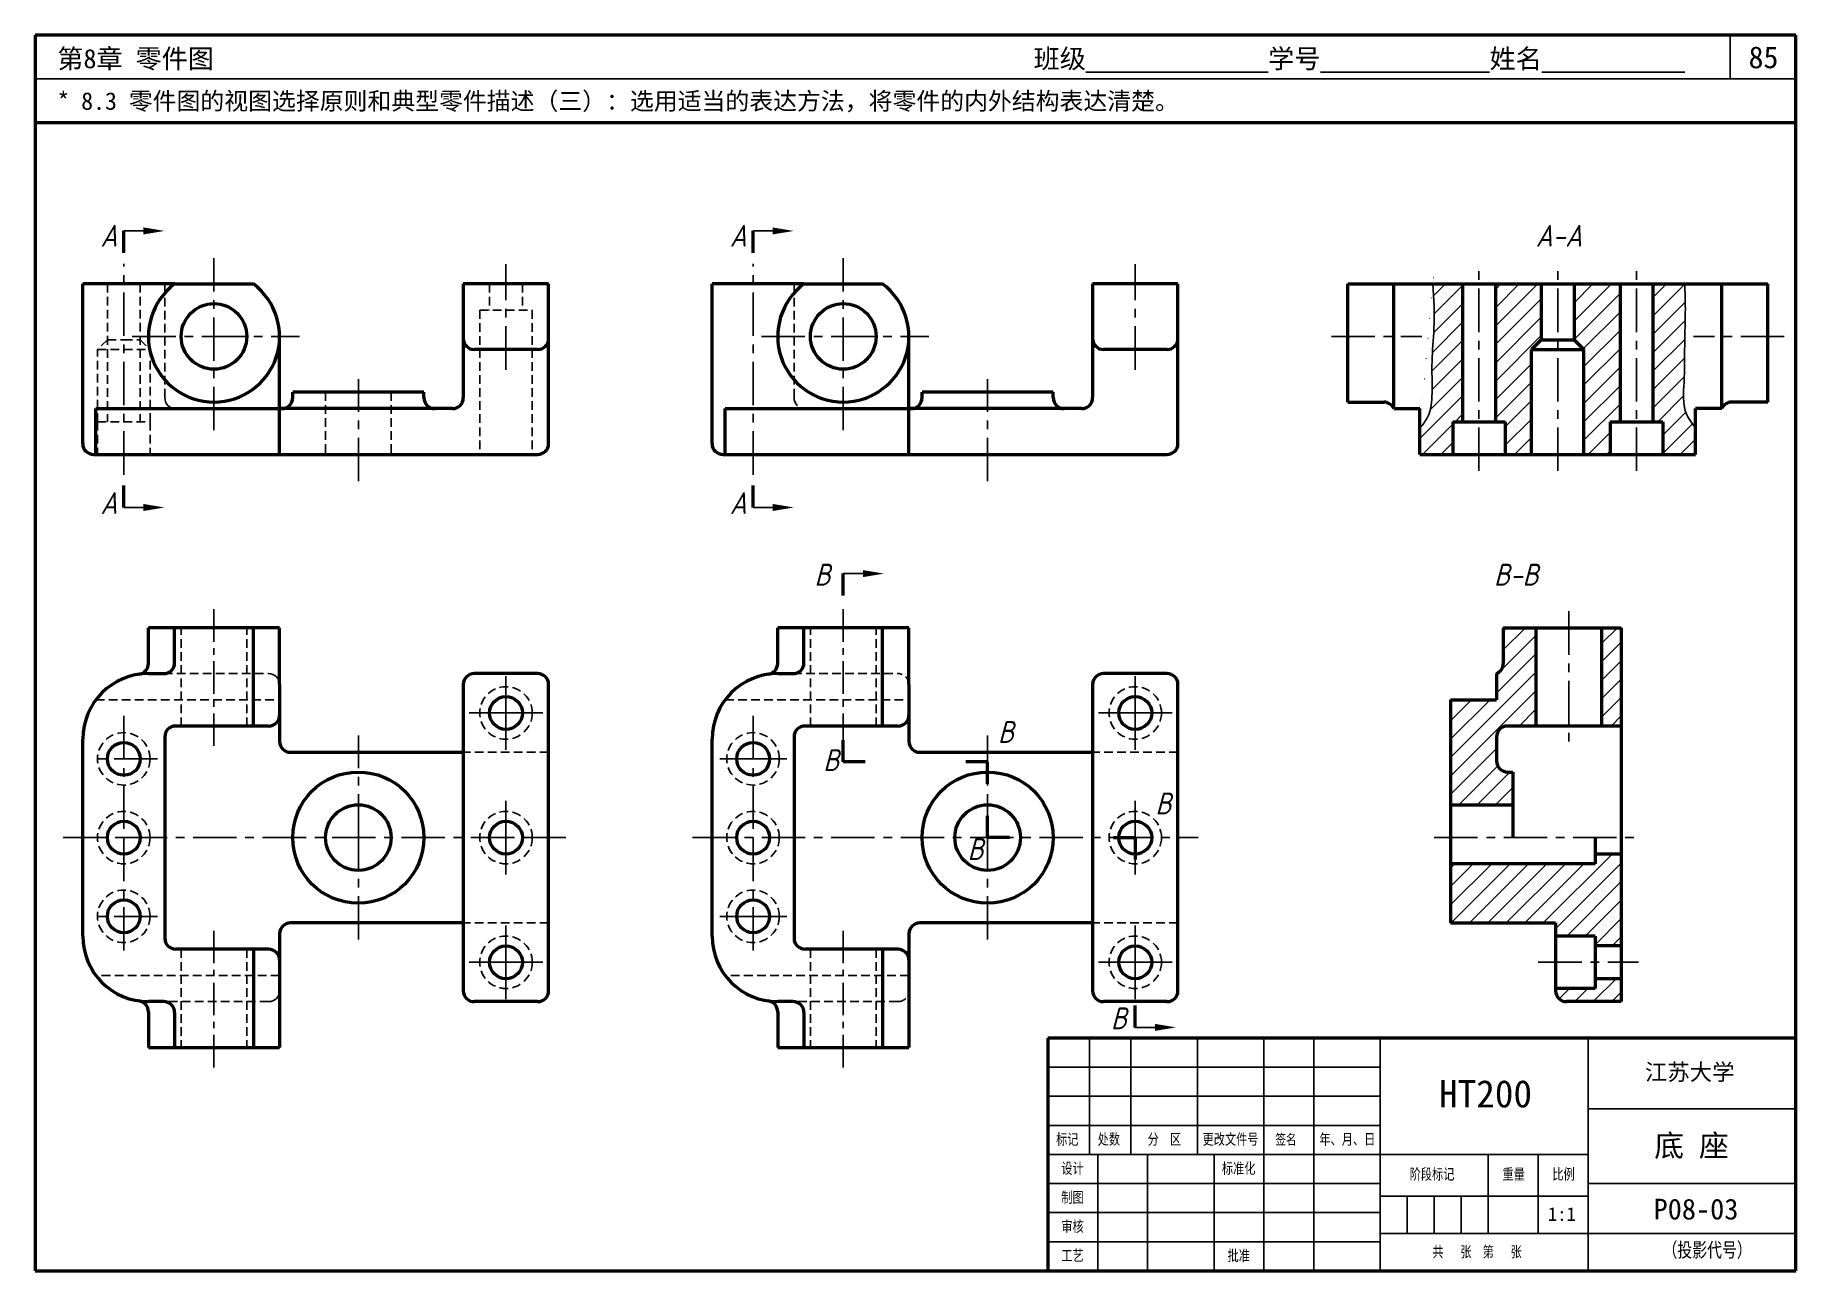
# Model space of a CAD drawing. Header units: millimetres. Extents: x 0 to 322, y 0 to 226.
import ezdxf

# ---------------------------------------------------------------- set-up
doc = ezdxf.new("R2010")
doc.units = ezdxf.units.MM
doc.header["$LTSCALE"] = 0.25
doc.linetypes.add('CENTER', pattern=[50.800000000000004, 31.75, -6.35, 6.35, -6.35])
doc.linetypes.add('HIDDEN', pattern=[9.524999999999999, 6.35, -3.175])
for name, color, linetype in [('点画线层', 7, 'CENTER'), ('答案', 1, 'Continuous'), ('细实线层', 7, 'Continuous'), ('虚线层', 7, 'HIDDEN')]:
    doc.layers.add(name, color=color, linetype=linetype)
doc.layers.add('粗实线层', color=7, linetype='Continuous', lineweight=50)
doc.styles.get("Standard").update_dxf_attribs({"font": 'gbeitc.shx', "height": 4, "bigfont": 'gbcbig.shx'})
doc.styles.add('宋体', font='SimSun.ttf', dxfattribs={"height": 3.5})
pattern_1 = [(45, (0, 0), (-1.683798022700466, 1.683798022700466), [])]

msp = doc.modelspace()

# ---------------------------------------------------------------- hatches: boundary and pattern name
at = {"layer": '答案'}
h = msp.add_hatch(dxfattribs=at)
h.set_pattern_fill('ANSI31', color=256, scale=0.75)
h.set_pattern_definition(pattern_1)
h.paths.add_polyline_path([(290.0790197083618, 117.6319705250962), (286.4790197083618, 117.6319705250962), (286.4790197083618, 99.63197052509626), (290.0790197083618, 99.63197052509626)])
h.paths.add_polyline_path([(274.4790197083618, 117.6319705250962), (268.4790197083618, 117.6319705250962), (268.4790197083618, 111.0650008030786, -0.2982166266986134), (267.2790197083618, 109.2319705250963), (267.2790197083618, 104.4319705250962), (258.8790197083618, 104.4319705250962), (258.8790197083618, 85.23197052509624), (270.2790197083618, 85.23197052509624), (270.2790197083618, 91.23197052509624), (269.2790197083618, 91.23197052509624, -0.4142135623730952), (267.2790197083618, 93.23197052509624), (267.2790197083618, 97.63197052509626, -0.4142135623730951), (269.2790197083618, 99.63197052509626), (274.4790197083618, 99.63197052509626)])
h.paths.add_polyline_path([(290.0790197083618, 76.23197052509624), (285.2790197083618, 76.23197052509624), (285.2790197083618, 74.43197052509623), (258.8790197083618, 74.43197052509623), (258.8790197083618, 63.63197052509626), (278.0790197083618, 63.63197052509625), (278.0790197083618, 61.23197052509629), (285.2790197083618, 61.23197052509629), (285.2790197083618, 59.43197052509628), (290.0790197083618, 59.43197052509628)])
h.paths.add_polyline_path([(290.0790197083618, 53.43197052509625), (285.2790197083618, 53.43197052509626), (285.2790197083618, 51.63197052509624), (278.0790197083618, 51.63197052509624), (278.0790197083618, 51.23197052509627, 0.4142135623730951), (280.0790197083618, 49.23197052509627), (290.0790197083618, 49.23197052509627)])
at = {"layer": '细实线层'}
h = msp.add_hatch(dxfattribs=at)
h.set_pattern_fill('ANSI31', color=256, scale=0.75, style=0)
h.set_pattern_definition(pattern_1)
edge = h.paths.add_edge_path()
edge.add_line((261.059999060676, 180.5076742251073), (255.5879045149303, 180.5076742251073))
edge.add_spline(control_points=[(255.5879045149303, 180.5076742251073), (255.8372050002683, 177.8008528733202), (256.0258890475804, 173.0572696525458), (255.3133003035136, 166.3871156067447), (255.60353597461, 161.0220836848422), (255.2177575125524, 156.60020535865), (253.7715720801675, 154.7712538726864), (253.259999060676, 154.1242813522711)], knot_values=[0, 0, 0, 4.263256414560601e-14, 8.154835665698876, 14.20316073783323, 20.00425221193751, 24.46250373687565, 26.90278931708181, 26.90278931708181, 26.90278931708181, 26.90278931708181], degree=3, periodic=0)
edge.add_line((253.259999060676, 154.1242813522711), (253.259999060676, 149.3076742251073))
edge.add_line((253.259999060676, 149.3076742251073), (259.259999060676, 149.3076742251073))
edge.add_line((259.259999060676, 149.3076742251073), (259.259999060676, 155.3076742251073))
edge.add_line((259.259999060676, 155.3076742251073), (261.059999060676, 155.3076742251073))
edge.add_line((261.059999060676, 155.3076742251073), (261.059999060676, 180.5076742251073))
h.paths.add_polyline_path([(275.459999060676, 180.5076742251073), (267.059999060676, 180.5076742251073), (267.059999060676, 155.3076742251073), (268.8599990606759, 155.3076742251073), (268.8599990606759, 149.3076742251073), (273.6599990606759, 149.3076742251073), (273.659999060676, 168.5076742251073), (275.459999060676, 170.3076742251073)])
h.paths.add_polyline_path([(289.8599990606759, 180.5076742251073), (281.459999060676, 180.5076742251073), (281.459999060676, 170.3076742251073), (283.259999060676, 168.5076742251073), (283.259999060676, 149.3076742251073), (288.059999060676, 149.3076742251073), (288.059999060676, 155.3076742251073), (289.8599990606759, 155.3076742251073)])
edge = h.paths.add_edge_path()
edge.add_spline(control_points=[(303.6599990606759, 154.1242813522711), (302.9802954292651, 155.0387732700322), (301.1635165190581, 157.4831174708936), (301.6990406758607, 163.0083479005827), (301.6213381707399, 169.2530659644209), (301.8651527497049, 175.2728979437295), (301.7500680297504, 179.0158338436802), (301.6800835401195, 180.5076742251073)], knot_values=[0, 0, 0, 0, 3.332930748499855, 8.908586056083575, 15.65783449151687, 22.40708290762664, 26.88759539235622, 26.88759539235622, 26.88759539235622, 26.88759539235622], degree=3, periodic=0)
edge.add_line((301.6800835401194, 180.5076742251073), (295.8599990606759, 180.5076742251073))
edge.add_line((295.8599990606759, 180.5076742251073), (295.8599990606759, 155.3076742251073))
edge.add_line((295.8599990606759, 155.3076742251073), (297.659999060676, 155.3076742251073))
edge.add_line((297.659999060676, 155.3076742251073), (297.659999060676, 149.3076742251073))
edge.add_line((297.659999060676, 149.3076742251073), (303.6599990606759, 149.3076742251073))
edge.add_line((303.6599990606759, 149.3076742251073), (303.6599990606759, 154.1242813522711))

# ---------------------------------------------------------------- linework, layer by layer
at = {"lineweight": 50}
for p, q in [((322, 226), (0, 226)), ((0, 226), (0, 0)), ((322, 0), (322, 226)), ((322, 210), (0, 210)), ((322, 42.56), (185.2000000000003, 42.56)), ((185.2000000000003, 42.56), (185.2000000000003, 0)), ((0, 0), (322, 0))]:
    msp.add_line(p, q, dxfattribs=at)
for p, q in [((310, 218), (310, 226)), ((322, 218), (0, 218)), ((192.8000000000002, 42.56), (192.8000000000002, 21.27999999999997)), ((200.4000000000001, 42.56), (200.4000000000001, 21.27999999999997)), ((212.5600000000002, 42.56), (212.5600000000002, 21.27999999999997)), ((224.7200000000003, 42.56), (224.7200000000003, 0)), ((233.8400000000001, 42.56), (233.8400000000001, 0)), ((246.0000000000002, 42.56), (246.0000000000002, 0)), ((284.0000000000002, 42.56), (284.0000000000002, 0)), ((185.2000000000003, 37.24000000000001), (246.0000000000002, 37.24000000000001)), ((185.2000000000003, 31.91999999999996), (246.0000000000002, 31.91999999999996)), ((284.0000000000002, 29.63999999999999), (322, 29.63999999999999)), ((185.2000000000003, 26.60000000000002), (246.0000000000002, 26.60000000000002)), ((185.2000000000003, 21.27999999999997), (284.0000000000002, 21.27999999999997)), ((194.3200000000002, 21.27999999999997), (194.3200000000002, 0)), ((203.4400000000001, 21.27999999999997), (203.4400000000001, 0)), ((215.6000000000001, 21.27999999999997), (215.6000000000001, 0)), ((265.7600000000002, 21.27999999999997), (265.7600000000002, 6.840000000000032)), ((274.8800000000001, 21.27999999999997), (274.8800000000001, 6.840000000000032)), ((185.2000000000003, 15.96000000000004), (246.0000000000002, 15.96000000000004)), ((246.0000000000002, 13.68000000000001), (284.0000000000002, 13.68000000000001)), ((250.9400000000001, 13.68000000000001), (250.9400000000001, 6.840000000000032)), ((255.8800000000001, 13.68000000000001), (255.8800000000001, 6.840000000000032)), ((260.8200000000002, 13.68000000000001), (260.8200000000002, 6.840000000000032)), ((284.0000000000002, 15.96000000000004), (322, 15.96000000000004)), ((185.2000000000003, 10.63999999999999), (246.0000000000002, 10.63999999999999)), ((246.0000000000002, 6.840000000000032), (322, 6.840000000000032)), ((284.0000000000002, 6.840000000000032), (292.1717546887949, 6.840000000000032)), ((284.0000000000002, 6.840000000000032), (292.1717546887949, 6.840000000000032)), ((185.2000000000003, 5.319999999999993), (246.0000000000002, 5.319999999999993))]:
    msp.add_line(p, q)
at = {"layer": '点画线层'}
for p, q in [((16.19729403131154, 145.6180286919564), (16.19729403131154, 184.1996522385119)), ((32.69729403131154, 153.7404756754023), (32.69729403131154, 185.2149579238489)), ((86.09729403131152, 164.8165398119535), (86.09729403131152, 184.1073515852312)), ((264.059999060676, 146.3076742251073), (264.059999060676, 183.5076742251073)), ((278.459999060676, 146.3076742251073), (278.459999060676, 183.5076742251073)), ((292.8599990606759, 146.3076742251073), (292.8599990606759, 183.5076742251073)), ((17.75508208429864, 170.9076742251074), (48.33170505629815, 170.9076742251074)), ((237.059999060676, 170.9076742251074), (253.6173180553139, 170.9076742251074)), ((319.8599990606759, 170.9076742251074), (303.302680066038, 170.9076742251074)), ((59.09729403131155, 144.4181209496829), (59.09729403131155, 163.0628289003712)), ((16.19729403131154, 101.4885731587813), (16.19729403131154, 79.23197052509626)), ((59.09729403131155, 79.23197052509624), (59.09729403131155, 97.93389120403843)), ((174.1936765320067, 79.23197052509624), (174.1936765320067, 97.93389120403843)), ((22.38339140101644, 93.63197052509626), (10.10992795124758, 93.63197052509626)), ((5.097086510619818, 79.23197052509624), (16.19729403131154, 79.23197052509626)), ((16.19729403131154, 79.23197052509626), (89.09729403131152, 79.23197052509624)), ((16.19729403131154, 79.23197052509626), (16.19729403131154, 57.05505022524566)), ((59.09729403131155, 60.60973217998853), (59.09729403131155, 79.23197052509624)), ((89.09729403131152, 79.23197052509624), (97.59488487531516, 79.23197052509624)), ((120.193469011315, 79.23197052509624), (212.6912673760104, 79.23197052509624)), ((174.1936765320067, 60.60973217998853), (174.1936765320067, 79.23197052509624)), ((22.38339140101644, 64.83197052509627), (10.10992795124758, 64.83197052509627))]:
    msp.add_line(p, q, dxfattribs=at)
at = {"layer": '点画线层', "ltscale": 0.75}
for p, q in [((32.69729403131154, 96.00843891627159), (32.69729403131154, 121.3355472810333)), ((32.69729403131154, 37.20843891627159), (32.69729403131154, 62.53554728103331))]:
    msp.add_line(p, q, dxfattribs=at)
at = {"layer": '答案', "linetype": 'CENTER'}
for p, q in [((131.2936765320067, 145.6180286919564), (131.2936765320067, 184.1996522385119)), ((147.7936765320067, 153.7404756754023), (147.7936765320067, 185.2149579238489)), ((201.1936765320067, 164.8165398119535), (201.1936765320067, 184.1073515852312)), ((132.8514645849938, 170.9076742251074), (163.4280875569933, 170.9076742251074)), ((174.1936765320067, 144.4181209496829), (174.1936765320067, 163.0628289003712)), ((280.4790197083618, 120.6319705250962), (280.4790197083618, 96.69884622690762)), ((131.2936765320067, 101.4885731587813), (131.2936765320067, 79.23197052509626)), ((131.2936765320067, 79.23197052509626), (131.2936765320067, 57.05505022524566)), ((255.8790197083618, 79.23197052509626), (293.0790197083618, 79.23197052509626)), ((274.9096243018651, 56.43197052509626), (293.2359462228835, 56.43197052509626))]:
    msp.add_line(p, q, dxfattribs=at)
at = {"layer": '答案', "lineweight": 50}
for p, q in [((123.7936765320067, 151.3076742251073), (123.7936765320067, 180.5076742251073)), ((135.7936765320067, 180.5076742251073), (123.7936765320067, 180.5076742251073)), ((140.5936765320068, 180.5076742251073), (135.7936765320067, 180.5076742251073)), ((140.5936765320068, 180.5076742251073), (154.9936765320068, 180.5076742251073)), ((193.3936765320067, 180.5076742251073), (193.3936765320067, 170.5076742251073)), ((208.9936765320067, 180.5076742251073), (193.3936765320067, 180.5076742251073)), ((208.9936765320067, 170.5076742251073), (208.9936765320067, 180.5076742251073)), ((159.7936765320067, 157.7076742251073), (159.7936765320067, 170.9076742251074)), ((193.3936765320067, 170.5076742251073), (193.3936765320067, 159.7076742251073)), ((206.9936765320067, 168.5076742251073), (195.3936765320067, 168.5076742251073)), ((208.9936765320067, 151.3076742251073), (208.9936765320067, 170.5076742251073)), ((186.1936765320067, 160.7076742251073), (162.1936765320067, 160.7076742251073)), ((162.1936765320067, 159.7076742251073), (162.1936765320067, 160.7076742251073)), ((186.1936765320067, 159.7076742251073), (186.1936765320067, 160.7076742251073)), ((126.1936765320067, 149.3076742251073), (126.1936765320067, 157.7076742251073)), ((126.1936765320067, 157.7076742251073), (135.7936765320067, 157.7076742251073)), ((135.7936765320067, 157.7076742251073), (160.1936765320067, 157.7076742251073)), ((159.7936765320067, 149.3076742251073), (159.7936765320067, 157.7076742251073)), ((191.3936765320067, 157.7076742251073), (159.7936765320067, 157.7076742251073)), ((126.1936765320067, 149.3076742251073), (159.7936765320067, 149.3076742251073)), ((159.7936765320067, 149.3076742251073), (206.9936765320067, 149.3076742251073)), ((140.5936765320068, 117.6319705250963), (135.7936765320067, 117.6319705250963)), ((135.7936765320067, 111.0883769856473), (135.7936765320067, 117.6319705250963)), ((154.9936765320068, 117.6319705250963), (140.5936765320068, 117.6319705250963)), ((140.5936765320068, 111.2319705250963), (140.5936765320068, 117.6319705250963)), ((154.9936765320068, 99.63197052509626), (154.9936765320068, 117.6319705250963)), ((159.7936765320067, 117.6319705250963), (154.9936765320068, 117.6319705250963)), ((159.7936765320067, 107.2319705250963), (159.7936765320067, 117.6319705250963)), ((268.4790197083618, 117.6319705250962), (290.0790197083618, 117.6319705250962)), ((268.4790197083618, 117.6319705250962), (268.4790197083618, 111.0650008030786)), ((274.4790197083618, 117.6319705250962), (274.4790197083618, 99.63197052509626)), ((286.4790197083618, 117.6319705250962), (286.4790197083618, 99.63197052509626)), ((290.0790197083618, 117.6319705250962), (290.0790197083618, 49.23197052509627)), ((135.7936765320067, 109.2319705250963), (138.5936765320068, 109.2319705250963)), ((159.7936765320067, 107.2319705250963), (159.7936765320067, 101.6319705250963)), ((193.3936765320067, 107.2319705250963), (193.3936765320067, 51.23197052509626)), ((206.9936765320067, 109.2319705250963), (195.3936765320067, 109.2319705250963)), ((208.9936765320067, 51.23197052509626), (208.9936765320067, 107.2319705250963)), ((267.2790197083618, 109.2319705250963), (267.2790197083618, 104.4319705250962)), ((258.8790197083618, 104.4319705250962), (267.2790197083618, 104.4319705250962)), ((258.8790197083618, 104.4319705250962), (258.8790197083618, 63.63197052509626)), ((159.7936765320067, 101.6319705250963), (159.7936765320067, 96.83197052509625)), ((123.7936765320067, 61.23197052509626), (123.7936765320067, 97.23197052509626)), ((138.7936765320067, 97.63197052509626), (138.7936765320067, 60.83197052509626)), ((154.9936765320068, 99.63197052509626), (140.7936765320067, 99.63197052509626)), ((157.7936765320067, 99.63197052509626), (154.9936765320068, 99.63197052509626)), ((267.2790197083618, 97.63197052509626), (267.2790197083618, 93.23197052509624)), ((290.0790197083618, 99.63197052509626), (269.2790197083618, 99.63197052509626)), ((161.7936765320067, 94.83197052509625), (193.3936765320067, 94.83197052509625)), ((269.2790197083618, 91.23197052509624), (270.2790197083618, 91.23197052509624)), ((270.2790197083618, 91.23197052509624), (270.2790197083618, 79.23197052509626)), ((258.8790197083618, 85.23197052509624), (270.2790197083618, 85.23197052509624)), ((285.2790197083618, 79.23197052509626), (285.2790197083618, 74.43197052509623)), ((285.2790197083618, 74.43197052509623), (258.8790197083618, 74.43197052509623)), ((290.0790197083618, 76.23197052509624), (285.2790197083618, 76.23197052509624)), ((159.7936765320067, 61.63197052509624), (159.7936765320067, 56.83197052509626)), ((193.3936765320067, 63.63197052509626), (161.7936765320067, 63.63197052509624)), ((258.8790197083618, 63.63197052509626), (278.0790197083618, 63.63197052509626)), ((278.0790197083618, 63.63197052509626), (278.0790197083618, 51.23197052509627)), ((285.2790197083618, 61.23197052509629), (278.0790197083618, 61.23197052509629)), ((285.2790197083618, 61.23197052509629), (285.2790197083618, 51.63197052509624)), ((154.9936765320068, 58.83197052509626), (140.7936765320067, 58.83197052509626)), ((157.7936765320067, 58.83197052509626), (154.9936765320068, 58.83197052509626)), ((154.9936765320068, 58.83197052509626), (154.9936765320068, 40.83197052509626)), ((290.0790197083618, 59.43197052509628), (285.2790197083618, 59.43197052509628)), ((159.7936765320067, 56.83197052509626), (159.7936765320067, 51.23197052509626)), ((285.2790197083618, 51.63197052509624), (278.0790197083618, 51.63197052509624)), ((290.0790197083618, 53.43197052509625), (285.2790197083618, 53.43197052509625)), ((138.5936765320068, 49.23197052509626), (135.7936765320067, 49.23197052509626)), ((159.7936765320067, 51.23197052509626), (159.7936765320067, 40.83197052509626)), ((206.9936765320067, 49.23197052509626), (195.3936765320067, 49.23197052509626)), ((290.0790197083618, 49.23197052509627), (280.0790197083618, 49.23197052509627)), ((135.7936765320067, 47.37556406454524), (135.7936765320067, 40.83197052509626)), ((140.5936765320068, 47.23197052509626), (140.5936765320068, 40.83197052509626)), ((135.7936765320067, 40.83197052509626), (140.5936765320068, 40.83197052509626)), ((140.5936765320068, 40.83197052509626), (154.9936765320068, 40.83197052509626)), ((154.9936765320068, 40.83197052509626), (159.7936765320067, 40.83197052509626))]:
    msp.add_line(p, q, dxfattribs=at)
at = {"layer": '答案', "linetype": 'HIDDEN'}
for p, q in [((138.7936765320067, 159.7076742251073), (138.7936765320067, 180.5076742251073)), ((141.7936765320067, 99.63197052509626), (141.7936765320067, 117.6319705250963)), ((153.7936765320067, 99.63197052509626), (153.7936765320067, 117.6319705250963)), ((138.5936765320068, 109.2319705250963), (157.7936765320067, 109.2319705250963)), ((126.1936765320067, 104.4319705250963), (159.7936765320067, 104.4319705250963)), ((208.9936765320067, 94.83197052509625), (193.3936765320067, 94.83197052509625)), ((208.9936765320067, 63.63197052509626), (193.3936765320067, 63.63197052509626)), ((141.7936765320067, 58.83197052509626), (141.7936765320067, 40.83197052509626)), ((153.7936765320067, 58.83197052509626), (153.7936765320067, 40.83197052509626)), ((159.7936765320067, 54.03197052509626), (126.1936765320067, 54.03197052509626)), ((157.7936765320067, 49.23197052509626), (138.5936765320068, 49.23197052509626))]:
    msp.add_line(p, q, dxfattribs=at)
at = {"layer": '答案', "linetype": 'CENTER', "ltscale": 0.75}
for p, q in [((147.7936765320067, 96.00843891627159), (147.7936765320067, 121.3355472810333)), ((147.7936765320067, 37.20843891627159), (147.7936765320067, 62.53554728103331))]:
    msp.add_line(p, q, dxfattribs=at)
at = {"layer": '答案'}
for p, q in [((201.1936765320067, 108.778898943568), (201.1936765320067, 95.3094318342651)), ((207.9406049504784, 102.0319705250963), (194.4711378411755, 102.0319705250963)), ((137.4797739017116, 93.63197052509626), (125.2063104519428, 93.63197052509626)), ((201.1936765320067, 85.97889894356796), (201.1936765320067, 72.50943183426509)), ((137.4797739017116, 64.83197052509627), (125.2063104519428, 64.83197052509627)), ((201.1936765320067, 63.17889894356797), (201.1936765320067, 49.7094318342651)), ((207.9406049504784, 56.43197052509626), (194.4711378411755, 56.43197052509626))]:
    msp.add_line(p, q, dxfattribs=at)
at = {"layer": '答案', "lineweight": 50}
for centre, radius in [((147.7936765320067, 170.9076742251074), 6), ((201.1936765320067, 102.0319705250963), 3), ((131.2936765320067, 93.63197052509626), 3), ((174.1936765320067, 79.23197052509624), 12), ((174.1936765320067, 79.23197052509624), 6), ((131.2936765320067, 79.23197052509626), 3), ((201.1936765320067, 79.23197052509624), 3), ((131.2936765320067, 64.83197052509627), 3), ((201.1936765320067, 56.43197052509626), 3)]:
    msp.add_circle(centre, radius, dxfattribs=at)
at = {"layer": '答案', "linetype": 'HIDDEN'}
for centre in [(201.1936765320067, 102.0319705250963), (131.2936765320067, 93.63197052509626), (131.2936765320067, 79.23197052509626), (201.1936765320067, 79.23197052509624), (131.2936765320067, 64.83197052509627), (201.1936765320067, 56.43197052509626)]:
    msp.add_circle(centre, 4.8, dxfattribs=at)
at = {"layer": '答案', "lineweight": 50}
for centre, radius, start, end in [((147.7936765320067, 170.9076742251074), 12, 126.8698976458457, 53.13010235415435), ((195.3936765320067, 170.5076742251073), 2, 180, 270), ((206.9936765320067, 170.5076742251073), 2, 270, 0), ((160.1936765320067, 159.7076742251073), 2, 270, 0), ((188.1936765320067, 159.7076742251073), 2, 180, 270), ((191.3936765320067, 159.7076742251073), 2, 270, 0), ((125.7936765320067, 151.3076742251073), 2, 180, 270), ((206.9936765320067, 151.3076742251073), 2, 270, 0), ((133.7936765320067, 111.0883769856473), 2, 278.213210701738, 0), ((138.5936765320068, 111.2319705250963), 2, 270, 0), ((266.4790197083618, 111.0650008030786), 1.99999999999999, 293.5781784782013, 0), ((135.7936765320067, 97.23197052509626), 12, 90, 180), ((195.3936765320067, 107.2319705250963), 2, 90, 180), ((206.9936765320067, 107.2319705250963), 2, 0, 90), ((157.7936765320067, 101.6319705250963), 2, 270, 0), ((140.7936765320067, 97.63197052509626), 2, 90, 180), ((161.7936765320067, 96.83197052509625), 2, 180, 270), ((269.2790197083618, 97.63197052509626), 2, 90, 180), ((269.2790197083618, 93.23197052509624), 2, 180, 270.0000000000002), ((135.7936765320067, 61.23197052509626), 12, 180, 270), ((161.7936765320067, 61.63197052509624), 2, 90, 180), ((140.7936765320067, 60.83197052509626), 2, 180, 270), ((157.7936765320067, 56.83197052509626), 2, 0, 90), ((133.7936765320067, 47.37556406454524), 2, 0, 81.78678929826205), ((138.5936765320068, 47.23197052509626), 2, 0, 90), ((195.3936765320067, 51.23197052509626), 2, 180, 270), ((206.9936765320067, 51.23197052509626), 2, 270, 0), ((280.0790197083618, 51.23197052509627), 2, 180, 270)]:
    msp.add_arc(centre, radius, start, end, dxfattribs=at)
at = {"layer": '答案', "linetype": 'HIDDEN'}
for centre, start, end in [((140.7936765320067, 159.7076742251073), 180, 270), ((157.7936765320067, 107.2319705250963), 0, 90), ((157.7936765320067, 51.23197052509626), 270, 0)]:
    msp.add_arc(centre, 2, start, end, dxfattribs=at)
at = {"layer": '粗实线层'}
for p, q in [((16.19729403131154, 186.1996522385119), (16.19729403131154, 190.1996522385119)), ((131.2936765320067, 186.1996522385119), (131.2936765320067, 190.1996522385119)), ((8.697294031311543, 151.3076742251073), (8.697294031311543, 180.5076742251073)), ((20.69729403131154, 180.5076742251073), (8.697294031311543, 180.5076742251073)), ((25.49729403131155, 180.5076742251073), (20.69729403131154, 180.5076742251073)), ((25.49729403131155, 180.5076742251073), (39.89729403131156, 180.5076742251073)), ((78.29729403131154, 180.5076742251073), (78.29729403131154, 170.5076742251073)), ((93.89729403131153, 180.5076742251073), (78.29729403131154, 180.5076742251073)), ((93.89729403131153, 170.5076742251073), (93.89729403131153, 180.5076742251073)), ((240.059999060676, 158.9076742251074), (240.059999060676, 180.5076742251073)), ((240.059999060676, 180.5076742251073), (316.8599990606759, 180.5076742251073)), ((248.459999060676, 157.7076742251073), (248.459999060676, 180.5076742251073)), ((261.059999060676, 180.5076742251073), (261.059999060676, 155.3076742251073)), ((267.059999060676, 180.5076742251073), (267.059999060676, 155.3076742251073)), ((275.459999060676, 180.5076742251073), (275.459999060676, 170.3076742251073)), ((281.459999060676, 180.5076742251073), (281.459999060676, 170.3076742251073)), ((289.8599990606759, 180.5076742251073), (289.8599990606759, 155.3076742251073)), ((295.8599990606759, 180.5076742251073), (295.8599990606759, 155.3076742251073)), ((308.459999060676, 157.7076742251073), (308.459999060676, 180.5076742251073)), ((316.8599990606759, 158.9076742251074), (316.8599990606759, 180.5076742251073)), ((44.69729403131154, 157.7076742251073), (44.69729403131154, 170.9076742251074)), ((78.29729403131154, 170.5076742251073), (78.29729403131154, 159.7076742251073)), ((91.89729403131153, 168.5076742251073), (80.29729403131154, 168.5076742251073)), ((93.89729403131153, 151.3076742251073), (93.89729403131153, 170.5076742251073)), ((275.459999060676, 170.3076742251073), (273.659999060676, 168.5076742251073)), ((273.659999060676, 168.5076742251073), (283.259999060676, 168.5076742251073)), ((273.6599990606759, 149.3076742251073), (273.659999060676, 168.5076742251073)), ((275.459999060676, 170.3076742251073), (281.459999060676, 170.3076742251073)), ((281.459999060676, 170.3076742251073), (283.259999060676, 168.5076742251073)), ((283.259999060676, 149.3076742251073), (283.259999060676, 168.5076742251073)), ((71.09729403131155, 160.7076742251073), (47.09729403131155, 160.7076742251073)), ((47.09729403131155, 159.7076742251073), (47.09729403131155, 160.7076742251073)), ((71.09729403131155, 159.7076742251073), (71.09729403131155, 160.7076742251073)), ((240.059999060676, 158.9076742251074), (246.6269687826936, 158.9076742251074)), ((316.8599990606759, 158.9076742251074), (310.2930293386583, 158.9076742251074)), ((11.09729403131155, 149.3076742251073), (11.09729403131155, 157.7076742251073)), ((11.09729403131155, 157.7076742251073), (20.69729403131154, 157.7076742251073)), ((20.69729403131154, 157.7076742251073), (45.09729403131155, 157.7076742251073)), ((44.69729403131154, 149.3076742251073), (44.69729403131154, 157.7076742251073)), ((76.29729403131154, 157.7076742251073), (44.69729403131154, 157.7076742251073)), ((248.459999060676, 157.7076742251073), (253.259999060676, 157.7076742251073)), ((253.259999060676, 149.3076742251073), (253.259999060676, 157.7076742251073)), ((259.259999060676, 155.3076742251073), (268.8599990606759, 155.3076742251073)), ((259.259999060676, 155.3076742251073), (259.259999060676, 149.3076742251073)), ((268.8599990606759, 155.3076742251073), (268.8599990606759, 149.3076742251073)), ((288.059999060676, 155.3076742251073), (297.659999060676, 155.3076742251073)), ((288.059999060676, 155.3076742251073), (288.059999060676, 149.3076742251073)), ((297.659999060676, 155.3076742251073), (297.659999060676, 149.3076742251073)), ((303.6599990606759, 149.3076742251073), (303.6599990606759, 157.7076742251073)), ((308.459999060676, 157.7076742251073), (303.6599990606759, 157.7076742251073)), ((10.69729403131154, 149.3076742251073), (11.09729403131155, 149.3076742251073)), ((11.09729403131155, 149.3076742251073), (44.69729403131154, 149.3076742251073)), ((44.69729403131154, 149.3076742251073), (91.89729403131153, 149.3076742251073)), ((125.7936765320067, 149.3076742251073), (126.1936765320067, 149.3076742251073)), ((253.259999060676, 149.3076742251073), (303.6599990606759, 149.3076742251073)), ((16.19729403131154, 139.6180286919564), (16.19729403131154, 143.6180286919564)), ((131.2936765320067, 139.6180286919564), (131.2936765320067, 143.6180286919564)), ((147.7936765320067, 123.5179376060428), (147.7936765320067, 127.5179376060428)), ((25.49729403131155, 117.6319705250963), (20.69729403131154, 117.6319705250963)), ((20.69729403131154, 111.0883769856473), (20.69729403131154, 117.6319705250963)), ((39.89729403131156, 117.6319705250963), (25.49729403131155, 117.6319705250963)), ((25.49729403131155, 111.2319705250963), (25.49729403131155, 117.6319705250963)), ((39.89729403131156, 99.63197052509626), (39.89729403131156, 117.6319705250963)), ((44.69729403131154, 117.6319705250963), (39.89729403131156, 117.6319705250963)), ((44.69729403131154, 107.2319705250963), (44.69729403131154, 117.6319705250963)), ((20.69729403131154, 109.2319705250963), (23.49729403131155, 109.2319705250963)), ((44.69729403131154, 107.2319705250963), (44.69729403131154, 101.6319705250963)), ((78.29729403131154, 107.2319705250963), (78.29729403131154, 51.23197052509626)), ((91.89729403131153, 109.2319705250963), (80.29729403131154, 109.2319705250963)), ((93.89729403131153, 51.23197052509626), (93.89729403131153, 107.2319705250963)), ((44.69729403131154, 101.6319705250963), (44.69729403131154, 96.83197052509625)), ((8.697294031311543, 61.23197052509626), (8.697294031311543, 97.23197052509626)), ((23.69729403131154, 97.63197052509626), (23.69729403131154, 60.83197052509626)), ((39.89729403131156, 99.63197052509626), (25.69729403131154, 99.63197052509626)), ((42.69729403131154, 99.63197052509626), (39.89729403131156, 99.63197052509626)), ((147.7936765320067, 93.06336656353363), (147.7936765320067, 97.06336656353363)), ((46.69729403131154, 94.83197052509625), (78.29729403131154, 94.83197052509625)), ((151.7936765320067, 93.06336656353363), (147.7936765320067, 93.06336656353363)), ((174.1936765320067, 93.06336656353363), (170.1936765320067, 93.06336656353363)), ((174.1936765320067, 89.06336656353363), (174.1936765320067, 93.06336656353363)), ((174.1936765320067, 79.23197052509624), (174.1936765320067, 83.23197052509624)), ((178.1936765320067, 79.23197052509624), (174.1936765320067, 79.23197052509624)), ((197.1936765320067, 79.23197052509624), (201.1936765320067, 79.23197052509624)), ((201.1936765320067, 79.23197052509624), (201.1936765320067, 75.23197052509624)), ((44.69729403131154, 61.63197052509624), (44.69729403131154, 56.83197052509626)), ((78.29729403131154, 63.63197052509626), (46.69729403131154, 63.63197052509624)), ((39.89729403131156, 58.83197052509626), (25.69729403131154, 58.83197052509626)), ((42.69729403131154, 58.83197052509626), (39.89729403131156, 58.83197052509626)), ((39.89729403131156, 58.83197052509626), (39.89729403131156, 40.83197052509626)), ((44.69729403131154, 56.83197052509626), (44.69729403131154, 51.23197052509626)), ((23.49729403131155, 49.23197052509626), (20.69729403131154, 49.23197052509626)), ((44.69729403131154, 51.23197052509626), (44.69729403131154, 40.83197052509626)), ((91.89729403131153, 49.23197052509626), (80.29729403131154, 49.23197052509626)), ((201.1936765320067, 44.51903740132575), (201.1936765320067, 48.51903740132575)), ((20.69729403131154, 47.37556406454524), (20.69729403131154, 40.83197052509626)), ((25.49729403131155, 47.23197052509626), (25.49729403131155, 40.83197052509626)), ((20.69729403131154, 40.83197052509626), (25.49729403131155, 40.83197052509626)), ((25.49729403131155, 40.83197052509626), (39.89729403131156, 40.83197052509626)), ((39.89729403131156, 40.83197052509626), (44.69729403131154, 40.83197052509626))]:
    msp.add_line(p, q, dxfattribs=at)
for centre, radius in [((32.69729403131154, 170.9076742251074), 6), ((86.09729403131152, 102.0319705250963), 3), ((16.19729403131154, 93.63197052509626), 3), ((59.09729403131155, 79.23197052509624), 12), ((59.09729403131155, 79.23197052509624), 6), ((16.19729403131154, 79.23197052509626), 3), ((86.09729403131152, 79.23197052509624), 3), ((16.19729403131154, 64.83197052509627), 3), ((86.09729403131152, 56.43197052509626), 3)]:
    msp.add_circle(centre, radius, dxfattribs=at)
for centre, radius, start, end in [((32.69729403131154, 170.9076742251074), 12, 126.8698976458457, 53.13010235415435), ((80.29729403131154, 170.5076742251073), 2, 180, 270), ((91.89729403131153, 170.5076742251073), 2, 270, 0), ((45.09729403131155, 159.7076742251073), 2, 270, 0), ((73.09729403131155, 159.7076742251073), 2, 180, 270), ((76.29729403131154, 159.7076742251073), 2, 270, 0), ((246.6269687826936, 156.9076742251074), 1.99999999999999, 23.57817847820053, 90), ((310.2930293386583, 156.9076742251074), 1.99999999999999, 90, 156.4218215217987), ((10.69729403131154, 151.3076742251073), 2, 180, 270), ((91.89729403131153, 151.3076742251073), 2, 270, 0), ((18.69729403131154, 111.0883769856473), 2, 278.2132107017381, 0), ((23.49729403131155, 111.2319705250963), 2, 270, 0), ((20.69729403131154, 97.23197052509626), 12, 90, 180), ((80.29729403131154, 107.2319705250963), 2, 90, 180), ((91.89729403131153, 107.2319705250963), 2, 0, 90), ((42.69729403131154, 101.6319705250963), 2, 270, 0), ((25.69729403131154, 97.63197052509626), 2, 90, 180), ((46.69729403131154, 96.83197052509625), 2, 180, 270), ((20.69729403131154, 61.23197052509626), 12, 180, 270), ((46.69729403131154, 61.63197052509624), 2, 90.00000000000001, 180), ((25.69729403131154, 60.83197052509626), 2, 180, 270), ((42.69729403131154, 56.83197052509626), 2, 0, 90), ((18.69729403131154, 47.37556406454524), 2, 0, 81.78678929826202), ((23.49729403131155, 47.23197052509626), 2, 0, 90), ((80.29729403131154, 51.23197052509626), 2, 180, 270), ((91.89729403131153, 51.23197052509626), 2, 270, 0)]:
    msp.add_arc(centre, radius, start, end, dxfattribs=at)
at = {"layer": '细实线层'}
for p, q in [((16.19729403131154, 190.1996522385119), (19.79729403131157, 190.1996522385119)), ((131.2936765320067, 190.1996522385119), (134.8936765320068, 190.1996522385119)), ((16.19729403131154, 139.6180286919564), (19.79729403131157, 139.6180286919564)), ((131.2936765320067, 139.6180286919564), (134.8936765320068, 139.6180286919564)), ((147.7936765320067, 127.5179376060428), (151.3936765320068, 127.5179376060428)), ((86.09729403131152, 108.778898943568), (86.09729403131152, 95.3094318342651)), ((92.84422244978325, 102.0319705250963), (79.37475534048033, 102.0319705250963)), ((86.09729403131152, 85.97889894356796), (86.09729403131152, 72.50943183426509)), ((86.09729403131152, 63.17889894356797), (86.09729403131152, 49.7094318342651)), ((92.84422244978325, 56.43197052509626), (79.37475534048033, 56.43197052509626)), ((201.1936765320067, 44.51903740132575), (204.7936765320067, 44.51903740132575))]:
    msp.add_line(p, q, dxfattribs=at)
for centre, start, end in [((25.69729403131154, 159.7076742251073), 180, 270), ((42.69729403131154, 107.2319705250963), 0, 90), ((42.69729403131154, 51.23197052509626), 270, 0)]:
    msp.add_arc(centre, 2, start, end, dxfattribs=at)
for points, knots in [([(253.259999060676, 154.1242813522711), (253.7715720801675, 154.7712538726864), (255.2177575125524, 156.60020535865), (255.60353597461, 161.0220836848422), (255.3133003035136, 166.3871156067447), (256.0258890475804, 173.0572696525458), (255.8372050002683, 177.8008528733202), (255.5879045149303, 180.5076742251073)], [0, 0, 0, 0, 2.440285580206163, 6.8985371051443, 12.69962857924858, 18.74795365138294, 26.90278931708177, 26.90278931708181, 26.90278931708181, 26.90278931708181]), ([(303.6599990606759, 154.1242813522711), (302.9802954292651, 155.0387732700322), (301.1635165190581, 157.4831174708936), (301.6990406758607, 163.0083479005827), (301.6213381707399, 169.2530659644209), (301.8651527497049, 175.2728979437295), (301.7500680297504, 179.0158338436802), (301.6800835401195, 180.5076742251073)], [0, 0, 0, 0, 3.332930748499855, 8.908586056083575, 15.65783449151687, 22.40708290762664, 26.88759539235622, 26.88759539235622, 26.88759539235622, 26.88759539235622])]:
    msp.add_open_spline(points, degree=3, knots=knots, dxfattribs=at)
for points in [[(19.79729403131157, 190.8396522385119), (19.79729403131157, 189.5596522385119), (23.63729403131154, 190.1996522385119)], [(134.8936765320068, 190.8396522385119), (134.8936765320068, 189.5596522385119), (138.7336765320067, 190.1996522385119)], [(19.79729403131157, 140.2580286919564), (19.79729403131157, 138.9780286919564), (23.63729403131154, 139.6180286919564)], [(134.8936765320068, 140.2580286919564), (134.8936765320068, 138.9780286919564), (138.7336765320067, 139.6180286919564)], [(151.3936765320068, 128.1579376060428), (151.3936765320068, 126.8779376060428), (155.2336765320067, 127.5179376060428)], [(204.7936765320067, 45.15903740132579), (204.7936765320067, 43.87903740132579), (208.6336765320067, 44.51903740132575)]]:
    msp.add_solid(points, dxfattribs=at)
at = {"layer": '虚线层'}
for p, q in [((13.19729403131154, 180.5076742251073), (13.19729403131154, 155.3076742251073)), ((19.19729403131154, 180.5076742251073), (19.19729403131154, 155.3076742251073)), ((23.69729403131154, 159.7076742251073), (23.69729403131154, 180.5076742251073)), ((83.09729403131155, 180.5076742251073), (83.09729403131155, 175.7076742251073)), ((89.09729403131152, 180.5076742251073), (89.09729403131152, 175.7076742251073)), ((81.29729403131154, 175.7076742251073), (90.89729403131153, 175.7076742251073)), ((81.29729403131154, 175.7076742251073), (81.29729403131154, 149.3076742251073)), ((90.89729403131153, 175.7076742251073), (90.89729403131153, 149.3076742251073)), ((13.19729403131154, 170.3076742251073), (11.39729403131156, 168.5076742251073)), ((11.39729403131156, 168.5076742251073), (16.19729403131154, 168.5076742251073)), ((11.39729403131156, 155.3076742251073), (11.39729403131156, 168.5076742251073)), ((13.19729403131154, 170.3076742251073), (16.19729403131154, 170.3076742251073)), ((16.19729403131154, 170.3076742251073), (19.19729403131154, 170.3076742251073)), ((16.19729403131154, 168.5076742251073), (20.99729403131155, 168.5076742251073)), ((19.19729403131154, 170.3076742251073), (20.99729403131155, 168.5076742251073)), ((20.99729403131155, 155.3076742251073), (20.99729403131155, 168.5076742251073)), ((53.09729403131155, 160.7076742251073), (53.09729403131155, 149.3076742251073)), ((65.09729403131155, 160.7076742251073), (65.09729403131155, 149.3076742251073)), ((11.39729403131156, 155.3076742251073), (20.99729403131155, 155.3076742251073)), ((11.39729403131156, 155.3076742251073), (11.39729403131156, 149.3076742251073)), ((20.99729403131155, 155.3076742251073), (20.99729403131155, 149.3076742251073)), ((26.69729403131154, 99.63197052509626), (26.69729403131154, 117.6319705250963)), ((38.69729403131154, 99.63197052509626), (38.69729403131154, 117.6319705250963)), ((23.49729403131155, 109.2319705250963), (42.69729403131154, 109.2319705250963)), ((11.09729403131155, 104.4319705250963), (44.69729403131154, 104.4319705250963)), ((93.89729403131153, 94.83197052509625), (78.29729403131154, 94.83197052509625)), ((93.89729403131153, 63.63197052509626), (78.29729403131154, 63.63197052509626)), ((26.69729403131154, 58.83197052509626), (26.69729403131154, 40.83197052509626)), ((38.69729403131154, 58.83197052509626), (38.69729403131154, 40.83197052509626)), ((44.69729403131154, 54.03197052509626), (11.09729403131155, 54.03197052509626)), ((42.69729403131154, 49.23197052509626), (23.49729403131155, 49.23197052509626))]:
    msp.add_line(p, q, dxfattribs=at)
for centre in [(86.09729403131152, 102.0319705250963), (16.19729403131154, 93.63197052509626), (16.19729403131154, 79.23197052509626), (86.09729403131152, 79.23197052509624), (16.19729403131154, 64.83197052509627), (86.09729403131152, 56.43197052509626)]:
    msp.add_circle(centre, 4.8, dxfattribs=at)

# ---------------------------------------------------------------- texts
at = {"style": '宋体'}
for s, height, p in [('第8章 零件图', 3.5, (4.054244886859237, 219.9634370107242)), ('班级%%U              %%U学号%%U             %%U姓名%%U           ', 3.5, (182.6129724781542, 219.9634370107242)), ('85', 4, (313.3723309177666, 219.9634370107242)), ('* 8.3 零件图的视图选择原则和典型零件描述（三）：选用适当的表达方法，将零件的内外结构表达清楚。', 3.2, (4.054244886859237, 212.3558677604839)), ('江苏大学', 3, (294.4186552350395, 34.85015798989946)), ('HT200', 5, (256.7551167433039, 29.88745678971043)), ('底 座', 4, (296.1079774675109, 20.90368111042682)), ('P08-03', 3.8, (295.9935669899396, 9.383039595706236)), ('1:1', 2.5, (276.6657866123505, 9.133062725434229))]:
    msp.add_text(s, height=height, dxfattribs=at).set_placement(p)
at = {"style": '宋体', "width": 0.75}
for s, height, p in [('标记', 2, (186.7159663864963, 23.07090054494108)), ('处数', 2, (194.3159663864965, 23.07090054494108)), ('分  区', 2, (203.458459091579, 23.07090054494108)), ('更改文件号', 2, (213.507678943653, 23.07090054494108)), ('签名', 1.9, (226.8042600685662, 23.07090054494108)), ('年、月、日', 2, (234.8688637553773, 23.07090054494108)), ('设计', 2, (187.6693388723484, 17.75090054494115)), ('标准化', 2, (217.0365223188917, 17.75090054494115)), ('阶段标记', 2, (251.3782931097589, 16.68388420497979)), ('重量', 2, (268.3592083120022, 16.68388420497979)), ('比例', 2, (277.4792083120024, 16.68388420497979)), ('制图', 2, (187.6693388723484, 12.4309005449411)), ('审核', 2, (187.6693388723484, 7.110900544941103)), ('工艺', 2, (187.6693388723484, 1.79090054494111)), ('批准', 2, (218.0693388723485, 1.79090054494111)), ('共   张  第   张', 2, (255.5434258435732, 2.492637352487236)), ('（投影代号）', 2.66, (297.6219155664264, 2.492640858407185))]:
    msp.add_text(s, height=height, dxfattribs=at).set_placement(p)
at = {"layer": '细实线层'}
for s, p in [('A', (11.9397220324264, 187.3275649914373)), ('A', (127.0361045331216, 187.3275649914373)), ('A-A', (274.4466175595865, 187.3275649914373)), ('A', (11.93972203242639, 138.4245776613219)), ('A', (127.0361045331216, 138.4245776613219)), ('B', (142.523707838193, 125.3302378364139)), ('B-B', (266.7956490674115, 125.3302378364139)), ('B', (176.0801845377308, 96.5623707798494)), ('B', (144.1121804967173, 91.40399490377843)), ('B', (204.8712432616954, 83.46803148622837)), ('B', (170.5205307713733, 75.13526992436516)), ('B', (196.7303226368114, 44.18501307407831))]:
    msp.add_text(s, height=4, dxfattribs=at).set_placement(p)

doc.saveas('drawing.dxf')
